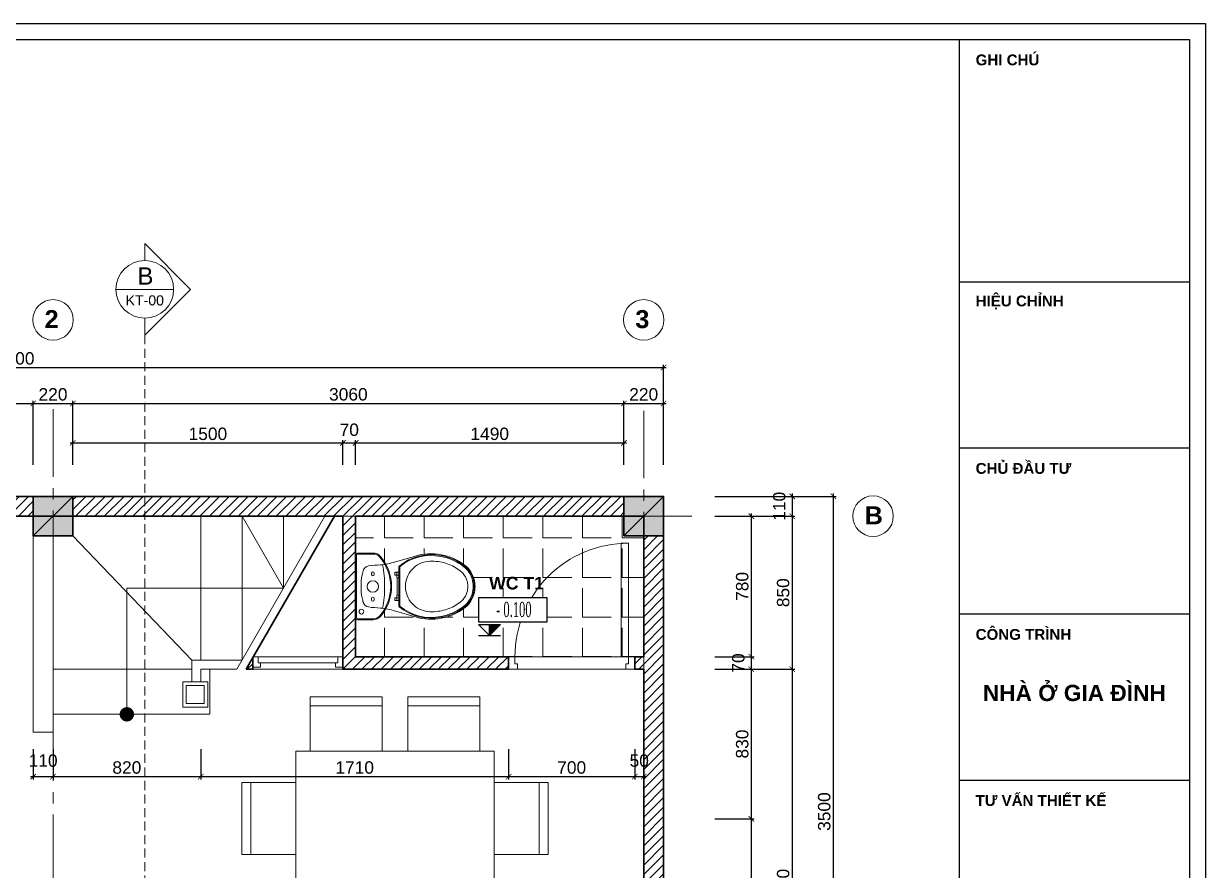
# Model space of a CAD drawing. Header units: millimetres. Extents: x 522695 to 636011, y 461124 to 505319.
# Drawn here: x 528734 to 535295, y 500619 to 505319 of the extents above; entities that cross this region are included whole.
import ezdxf
from ezdxf.enums import TextEntityAlignment as Align

# ---------------------------------------------------------------- set-up
doc = ezdxf.new("R2010")
doc.units = ezdxf.units.MM
doc.header["$LTSCALE"] = 500
doc.header["$MEASUREMENT"] = 0
for name, pattern in [('CENTER2', [1.125, 0.75, -0.125, 0.125, -0.125]), ('DASHED2', [0.375, 0.25, -0.125]), ('DOT', [0.25, 0, -0.25])]:
    doc.linetypes.add(name, pattern=pattern)
doc.layers.get('0').update_dxf_attribs({"linetype": 'CONTINUOUS'})
doc.layers.get('DEFPOINTS').update_dxf_attribs({"color": 250, "linetype": 'CONTINUOUS'})
doc.layers.add('09- Wipeout', color=254, linetype='DOT', lineweight=0, plot=False)
for name, color, linetype, lineweight in [('DH_CAT', 3, 'CONTINUOUS', 35), ('DH_HATCH', 250, 'CONTINUOUS', 5), ('DH_KHUAT', 149, 'DASHED2', 9), ('DH_KTHUOC', 8, 'CONTINUOUS', 5), ('DH_NETMANH', 9, 'CONTINUOUS', 5), ('DH_NOITHAT', 252, 'CONTINUOUS', 9), ('DH_TEXT', 4, 'CONTINUOUS', 13), ('DH_THAY', 4, 'CONTINUOUS', 13), ('DH_TRUC', 251, 'CENTER2', 5), ('TEXT', 3, 'CONTINUOUS', 25)]:
    doc.layers.add(name, color=color, linetype=linetype, lineweight=lineweight)
doc.layers.add('E_Thay', color=33, linetype='CONTINUOUS')
doc.layers.add('IN', color=5, linetype='CONTINUOUS')
doc.styles.add('arial', font='arial.ttf')
doc.styles.add('DH_ARIAL_B', font='arialbd.ttf')
doc.styles.add('DH_KITHUOC', font='arial.ttf')
doc.styles.add('ROMANSssss', font='vntimeh.shx', dxfattribs={"width": 0.55})
doc.dimstyles.new('DH_100s', dxfattribs={"dimtxt": 230, "dimasz": 100, "dimexe": 50, "dimexo": 0, "dimgap": 50, "dimtad": 1, "dimdec": 0, "dimzin": 0, "dimdsep": 46, "dimtxsty": 'DH_KITHUOC', "dimblk1": 'ARCHTICK', "dimblk2": 'ARCHTICK', "dimsah": 1, "dimcen": 90, "dimdle": 50, "dimclrd": 8, "dimclre": 8, "dimclrt": 4, "dimadec": 0, "dimazin": 0, "dimtfac": 100, "dimtdec": 0, "dimtofl": 0, "dimtmove": 2, "dimatfit": 3, "dimldrblk": 'ARCHTICK', "dimfxl": 1, "dimtolj": 2, "dimtzin": 0, "dimarcsym": 0})

# ---------------------------------------------------------------- blocks, each defined once
blk = doc.blocks.new('*U6')
for p, q in [((0, 0), (0, 70)), ((700, 0), (700, 70))]:
    blk.add_line(p, q)
for points in [[(35, 40), (50, 40), (50, 70), (0, 70), (0, 0), (35, 0)], [(665, 40), (650, 40), (650, 70), (700, 70), (700, 0), (665, 0)], [(35, 0), (35, -630), (75, -630), (75, 0)]]:
    blk.add_lwpolyline(points, close=True)
at = {"color": 8}
blk.add_arc((35, 0), 630, 270, 0, dxfattribs=at)
blk = doc.blocks.new('*U319')
at = {"ltscale": 100}
blk.add_wipeout([(167.9, -123.6), (175.6, -125.1), (181.2, -126.3), (185.7, -127.3), (191.3, -128.7), (194.5, -129.5), (197.7, -130.4), (202.1, -131.7), (208.1, -133.5), (320, -165.1), (330.2, -167.9), (341.5, -171.3), (352.7, -174.3), (364.9, -176.9), (379.1, -179.3), (391, -180.8), (403.6, -181.8), (418.8, -182.2), (438.4, -181.5), (453.7, -180), (470.5, -177.4), (488.4, -173.9), (510.6, -168.1), (521.3, -164.6), (537.6, -158.4), (556.4, -149.9), (570, -142.7), (579.7, -137), (591.2, -129.4), (600.1, -122.9), (608.6, -116.2), (622.8, -103.6), (632.7, -92.4), (644.5, -74.3), (651.3, -60.5), (657, -45.2), (660, -32.7), (662.1, -19.4), (663.1, -6.5), (663.1, 4.5), (662.1, 18.9), (660, 32), (654.7, 51.5), (647.6, 68), (641.7, 78.7), (633.2, 91.2), (626.3, 99.8), (613.9, 111.3), (602.9, 120.3), (587.9, 131.2), (573.8, 140.2), (559.5, 147.9), (547.2, 153.8), (533.5, 159.7), (521, 164.3), (505.9, 169.1), (492.4, 172.6), (475.5, 175.9), (462.8, 178.3), (446.7, 180.3), (427.2, 181.6), (403.6, 181.3), (387.3, 180), (367.5, 177), (338.9, 170.1), (324.5, 165.9), (209.5, 133.6), (196.3, 129.6), (182.4, 126.1), (168.1, 123.2), (164.9, 128.8), (160.6, 135.9), (154.9, 144.5), (148.8, 152.9), (144, 159.1), (136.4, 168.1), (129.5, 174.6), (122.6, 179), (114.1, 182.6), (101.8, 184.9), (98.9, 185), (10, 185), (5.3, 183.8), (2.9, 182.1), (1.4, 180.1), (0.7, 178.6), (0, 175), (0, -175), (0.1, -176.3), (0.3, -177.5), (0.7, -178.6), (1.2, -179.7), (2.2, -181.2), (3.7, -182.8), (5.1, -183.7), (6.5, -184.4), (8.2, -184.8), (10, -185), (98.9, -185), (101.6, -184.9), (105, -184.6), (109.5, -183.9), (112.6, -183.1), (115.8, -182), (119.5, -180.6), (121.4, -179.7), (124.9, -177.7), (127.9, -175.7), (130.1, -174.1), (132.1, -172.4), (133.8, -170.8), (135.7, -168.9), (136.4, -168.1), (139.9, -164), (143.4, -159.8), (146.1, -156.4), (150.2, -151), (154.5, -145), (157.5, -140.7), (160.2, -136.5), (162.9, -132.2), (165.2, -128.2), (166.6, -125.8)], dxfattribs=at).dxf.layer = '09- Wipeout'
for p, q in [((0, -175), (0, 175)), ((0, 151.1), (0, -151.1)), ((5, -175), (5, 175)), ((98.9, 185), (10, 185)), ((98.9, 180), (10, 180)), ((209.5, 133.6), (332.8, 168.2)), ((89.3, 74.1), (89.3, 65.4)), ((95.9, 80.7), (95.9, 80.7)), ((102.4, 74.1), (102.4, 65.4)), ((218.2, 65.3), (218.2, 76.3)), ((220.2, 78.3), (231.5, 78.3)), ((229.5, 65.3), (229.5, 76.3)), ((231.5, 78.3), (240.7, 78.3)), ((240.7, 109.2), (240.7, 0)), ((245.7, 106.8), (245.7, 0)), ((95.9, 58.8), (95.9, 58.8)), ((220.2, 63.3), (231.5, 63.3)), ((229.5, 50.3), (229.5, 61.3)), ((231.5, 63.3), (240.7, 63.3)), ((231.5, 63.3), (240.7, 63.3)), ((231.5, -48.3), (231.5, 48.3)), ((231.5, 48.3), (240.7, 48.3)), ((240.7, -109.6), (240.7, 0)), ((245.7, -107.2), (245.7, 0)), ((89.3, -75), (89.3, -65.4)), ((96.3, -59.2), (95.4, -59.2)), ((102.4, -75), (102.4, -65.4)), ((218.2, -76.3), (218.2, -65.3)), ((220.2, -63.3), (231.5, -63.3)), ((229.5, -61.3), (229.5, -50.3)), ((229.5, -65.3), (229.5, -76.3)), ((231.5, -48.3), (240.7, -48.3)), ((231.5, -63.3), (240.7, -63.3)), ((231.5, -63.3), (240.7, -63.3)), ((96.3, -81.1), (95.4, -81.1)), ((220.2, -78.3), (231.5, -78.3)), ((231.5, -78.3), (240.7, -78.3)), ((98.9, -180), (10, -180)), ((98.9, -185), (10, -185)), ((209.5, -134), (332.8, -168.7))]:
    blk.add_line(p, q)
for centre, radius in [((95.9, -0.2), 31.5), ((32.7, -140), 13.1)]:
    blk.add_circle(centre, radius)
for centre, radius, start, end in [((10, 175), 10, 90, 180), ((10, 175), 5, 90, 180), ((98.9, 135), 50, 41.45786, 90), ((98.9, 135), 45, 41.45786, 90), ((-53.9, 0), 248.9, 318.54214, 41.45786), ((-53.9, 0), 253.9, 318.54214, 41.45786), ((117.2, 416.1), 297.3, 279.85882, 288.09827), ((418.8, -98.9), 275.6, 78.34781, 129.75569), ((418.8, -98.9), 270.6, 78.34781, 129.25182), ((418.8, -98.9), 280.6, 78.34781, 107.84149), ((425.7, -42.5), 182.7, 83.19345, 112.57799), ((428.1, -104.2), 243.9, 65.7635, 85.47691), ((428.1, -104.2), 274.2, 65.83286, 80.39878), ((428.1, -104.2), 279.2, 65.83286, 80.39878), ((428.1, -104.2), 284.2, 65.83286, 80.39878), ((438.8, -89.8), 256.7, 45.3322, 66.67191), ((438.8, -89.8), 261.7, 45.3322, 66.67191), ((438.8, -89.8), 266.7, 45.3322, 66.67191), ((259.6, 20.2), 227.3, 162.20161, 168.98674), ((76.4, 79), 35, 98.17333, 162.20161), ((160.9, -509.5), 629.5, 92.10256, 98.17333), ((95.9, 74.1), 6.56, 90, 180), ((95.9, 74.1), 6.56, 0, 90), ((117.2, 416.1), 297.3, 273.98361, 278.83392), ((-472.4, -0.2), 633.9, 0, 10.99166), ((220.2, 76.3), 2, 90, 180), ((231.5, 76.3), 2, 90, 180), ((245.7, 109.2), 5, 129.75569, 180), ((250.7, 106.8), 5, 129.25182, 180), ((417, 1.6), 139, 116.27637, 159.52462), ((438.8, -89.8), 226.4, 45.72619, 66.74622), ((510.9, -0.7), 112.8, 17.31885, 40.31293), ((510.9, -0.7), 143, 17.27812, 41.04993), ((510.9, -0.7), 148, 17.27812, 41.04993), ((510.9, -0.7), 153, 17.27812, 41.04993), ((366.2, -0.2), 335.9, 169.04526, 180), ((95.9, 65.4), 6.56, 180, 270), ((95.9, 65.4), 6.56, 270, 0), ((220.2, 65.3), 2, 180, 270), ((231.5, 65.3), 2, 180, 270), ((231.5, 61.3), 2, 90, 180), ((231.5, 50.3), 2, 180, 270), ((417.3, -0.2), 139.9, 158.86301, 201.13699), ((519.1, 2.5), 104, 358.51005, 17.00718), ((497.1, -0.2), 156.1, 0, 15.71284), ((497.1, -0.2), 161.1, 0, 15.71284), ((497.1, -0.2), 166.1, 0, 15.71284), ((366.2, -0.2), 335.9, 180, 190.95474), ((259.6, -20.6), 227.3, 191.01326, 197.79839), ((95.4, -65.4), 6.12, 90, 180), ((96.3, -65.4), 6.12, 0, 90), ((-472.4, -0.2), 633.9, 349.00834, 0), ((220.2, -65.3), 2, 90, 180), ((231.5, -50.3), 2, 90, 180), ((231.5, -61.3), 2, 180, 270), ((231.5, -65.3), 2, 90, 180), ((417, -2), 139, 200.47538, 243.72363), ((510.9, 0.2), 112.8, 319.68707, 342.68115), ((519.1, -2.9), 104, 342.99282, 1.48995), ((510.9, 0.2), 143, 318.95007, 342.72188), ((510.9, 0.2), 148, 318.95007, 342.72188), ((510.9, 0.2), 153, 318.95007, 342.72188), ((497.1, -0.2), 156.1, 344.28716, 0), ((497.1, -0.2), 161.1, 344.28716, 0), ((497.1, -0.2), 166.1, 344.28716, 0), ((76.4, -79.4), 35, 197.79839, 261.82667), ((160.9, 509.1), 629.5, 261.82667, 267.89744), ((95.4, -75), 6.12, 180, 270), ((96.3, -75), 6.12, 270, 0), ((117.2, -416.5), 297.3, 81.20949, 86.01639), ((117.2, -416.5), 297.3, 71.90173, 80.18364), ((220.2, -76.3), 2, 180, 270), ((231.5, -76.3), 2, 180, 270), ((245.7, -109.6), 5, 180, 230.24431), ((418.8, 98.5), 275.6, 230.24431, 281.65219), ((250.7, -107.2), 5, 180, 230.74818), ((418.8, 98.5), 270.6, 230.74818, 281.65219), ((425.7, 42), 182.7, 247.42201, 276.80655), ((428.1, 103.8), 243.9, 274.52309, 294.2365), ((438.8, 89.4), 226.4, 293.25378, 314.27381), ((438.8, 89.4), 256.7, 293.32809, 314.6678), ((438.8, 89.4), 261.7, 293.32809, 314.6678), ((438.8, 89.4), 266.7, 293.32809, 314.6678), ((438.8, 89.4), 266.7, 293.32809, 314.6678), ((10, -175), 10, 180, 270), ((10, -175), 5, 180, 270), ((98.9, -135), 45, 270, 318.54214), ((98.9, -135), 50, 270, 318.54214), ((418.8, 98.5), 280.6, 252.15851, 281.65219), ((428.1, 103.8), 274.2, 279.60122, 294.16714), ((428.1, 103.8), 279.2, 279.60122, 294.16714), ((428.1, 103.8), 284.2, 279.60122, 294.16714)]:
    blk.add_arc(centre, radius, start, end)
blk = doc.blocks.new('cot220')
at = {"layer": 'DH_HATCH'}
blk.add_hatch(color=256, dxfattribs=at).paths.add_polyline_path([(-110, -110), (110, -110), (110, 110), (-110, 110)])
at = {"layer": 'DH_CAT'}
blk.add_lwpolyline([(-110, -110), (110, -110), (110, 110), (-110, 110)], close=True, dxfattribs=at)
blk.add_lwpolyline([(110, 110), (-110, -110)], dxfattribs=at)
blk = doc.blocks.new('KHUNGTEN_A3')
at = {"color": 3}
blk.add_lwpolyline([(0, 14850), (21000, 14850), (21000, 0), (0, 0)], close=True, dxfattribs=at)
blk.add_lwpolyline([(380, 14704), (20854, 14704), (20854, 146), (380, 146)], close=True)
for points in [[(18720, 14704), (18720, 146)], [(18720, 12461), (20854, 12461)], [(18720, 10924), (20854, 10924)], [(18720, 9388), (20854, 9388)], [(18720, 7851), (20854, 7851)]]:
    blk.add_lwpolyline(points)
at = {"layer": 'DH_TEXT', "width": 1830.82, "style": 'DH_ARIAL_B'}
for s, insert, char_height, attachment_point in [('GHI CHÚ', (18874, 14514), 100, 4), ('HIỆU CHỈNH', (18874, 12271), 100, 4), ('CHỦ ĐẦU TƯ', (18874, 10734), 100, 4), ('CÔNG TRÌNH', (18874, 9198), 100, 4), ('NHÀ Ở GIA ĐÌNH', (19787, 8656), 150, 5), ('TƯ VẤN THIẾT KẾ', (18874, 7661), 100, 4)]:
    blk.add_mtext(s, dxfattribs=dict(at, insert=insert, char_height=char_height, attachment_point=attachment_point))
blk = doc.blocks.new('_ARCHTICK')
at = {"color": 0, "linetype": 'ByBlock', "const_width": 0.15}
blk.add_lwpolyline([(-0.5, -0.5), (0.5, 0.5)], dxfattribs=at)
blk = doc.blocks.new('*D32')
at = {"layer": 'DEFPOINTS', "color": 0, "transparency": 16777216}
for p in [(528786.9, 503210.7), (525306.9, 502870), (528786.9, 502870)]:
    blk.add_point(p, dxfattribs=at)
at = {"layer": 'DH_KTHUOC', "color": 8, "lineweight": -2, "transparency": 16777216}
for p, q in [((525306.9, 502870), (525306.9, 503225.7)), ((528786.9, 502870), (528786.9, 503225.7)), ((525291.9, 503210.7), (528801.9, 503210.7))]:
    blk.add_line(p, q, dxfattribs=at)
at = {"layer": 'DH_KTHUOC', "color": 8, "lineweight": -2, "transparency": 16777216, "xscale": 30, "yscale": 30, "zscale": 30, "rotation": 180}
blk.add_blockref('_ARCHTICK', (525306.9, 503210.7), dxfattribs=at)
at = {"layer": 'DH_KTHUOC', "color": 8, "lineweight": -2, "transparency": 16777216, "xscale": 30, "yscale": 30, "zscale": 30}
blk.add_blockref('_ARCHTICK', (528786.9, 503210.7), dxfattribs=at)
at = {"layer": 'DH_KTHUOC', "color": 4, "transparency": 16777216, "insert": (527046.9, 503260.9), "char_height": 69, "attachment_point": 5, "style": 'DH_KITHUOC'}
blk.add_mtext('\\A2;3480', dxfattribs=at)
blk = doc.blocks.new('*D33')
at = {"layer": 'DEFPOINTS', "color": 0, "transparency": 16777216}
for p in [(529006.9, 503210.7), (528786.9, 502870), (529006.9, 502870)]:
    blk.add_point(p, dxfattribs=at)
at = {"layer": 'DH_KTHUOC', "color": 8, "lineweight": -2, "transparency": 16777216}
for p, q in [((528786.9, 502870), (528786.9, 503225.7)), ((529006.9, 502870), (529006.9, 503225.7)), ((528771.9, 503210.7), (529021.9, 503210.7))]:
    blk.add_line(p, q, dxfattribs=at)
at = {"layer": 'DH_KTHUOC', "color": 8, "lineweight": -2, "transparency": 16777216, "xscale": 30, "yscale": 30, "zscale": 30, "rotation": 180}
blk.add_blockref('_ARCHTICK', (528786.9, 503210.7), dxfattribs=at)
at = {"layer": 'DH_KTHUOC', "color": 8, "lineweight": -2, "transparency": 16777216, "xscale": 30, "yscale": 30, "zscale": 30}
blk.add_blockref('_ARCHTICK', (529006.9, 503210.7), dxfattribs=at)
at = {"layer": 'DH_KTHUOC', "color": 4, "transparency": 16777216, "insert": (528896.9, 503260.9), "char_height": 69, "attachment_point": 5, "style": 'DH_KITHUOC'}
blk.add_mtext('\\A2;220', dxfattribs=at)
blk = doc.blocks.new('*D34')
at = {"layer": 'DEFPOINTS', "color": 0, "transparency": 16777216}
for p in [(532066.9, 503210.7), (529006.9, 502870), (532066.9, 502870)]:
    blk.add_point(p, dxfattribs=at)
at = {"layer": 'DH_KTHUOC', "color": 8, "lineweight": -2, "transparency": 16777216}
for p, q in [((529006.9, 502870), (529006.9, 503225.7)), ((532066.9, 502870), (532066.9, 503225.7)), ((528991.9, 503210.7), (532081.9, 503210.7))]:
    blk.add_line(p, q, dxfattribs=at)
at = {"layer": 'DH_KTHUOC', "color": 8, "lineweight": -2, "transparency": 16777216, "xscale": 30, "yscale": 30, "zscale": 30, "rotation": 180}
blk.add_blockref('_ARCHTICK', (529006.9, 503210.7), dxfattribs=at)
at = {"layer": 'DH_KTHUOC', "color": 8, "lineweight": -2, "transparency": 16777216, "xscale": 30, "yscale": 30, "zscale": 30}
blk.add_blockref('_ARCHTICK', (532066.9, 503210.7), dxfattribs=at)
at = {"layer": 'DH_KTHUOC', "color": 4, "transparency": 16777216, "insert": (530536.9, 503260.9), "char_height": 69, "attachment_point": 5, "style": 'DH_KITHUOC'}
blk.add_mtext('\\A2;3060', dxfattribs=at)
blk = doc.blocks.new('*D35')
at = {"layer": 'DEFPOINTS', "color": 0, "transparency": 16777216}
for p in [(532286.9, 503210.7), (532066.9, 502870), (532286.9, 502870)]:
    blk.add_point(p, dxfattribs=at)
at = {"layer": 'DH_KTHUOC', "color": 8, "lineweight": -2, "transparency": 16777216}
for p, q in [((532066.9, 502870), (532066.9, 503225.7)), ((532286.9, 502870), (532286.9, 503225.7)), ((532051.9, 503210.7), (532301.9, 503210.7))]:
    blk.add_line(p, q, dxfattribs=at)
at = {"layer": 'DH_KTHUOC', "color": 8, "lineweight": -2, "transparency": 16777216, "xscale": 30, "yscale": 30, "zscale": 30, "rotation": 180}
blk.add_blockref('_ARCHTICK', (532066.9, 503210.7), dxfattribs=at)
at = {"layer": 'DH_KTHUOC', "color": 8, "lineweight": -2, "transparency": 16777216, "xscale": 30, "yscale": 30, "zscale": 30}
blk.add_blockref('_ARCHTICK', (532286.9, 503210.7), dxfattribs=at)
at = {"layer": 'DH_KTHUOC', "color": 4, "transparency": 16777216, "insert": (532176.9, 503260.9), "char_height": 69, "attachment_point": 5, "style": 'DH_KITHUOC'}
blk.add_mtext('\\A2;220', dxfattribs=at)
blk = doc.blocks.new('*D37')
at = {"layer": 'DEFPOINTS', "color": 0, "transparency": 16777216}
for p in [(532286.9, 503410.1), (525086.9, 502870), (532286.9, 502870)]:
    blk.add_point(p, dxfattribs=at)
at = {"layer": 'DH_KTHUOC', "color": 8, "lineweight": -2, "transparency": 16777216}
for p, q in [((525071.9, 503410.1), (532301.9, 503410.1)), ((525086.9, 502870), (525086.9, 503425.1)), ((532286.9, 502870), (532286.9, 503425.1))]:
    blk.add_line(p, q, dxfattribs=at)
at = {"layer": 'DH_KTHUOC', "color": 8, "lineweight": -2, "transparency": 16777216, "xscale": 30, "yscale": 30, "zscale": 30, "rotation": 180}
blk.add_blockref('_ARCHTICK', (525086.9, 503410.1), dxfattribs=at)
at = {"layer": 'DH_KTHUOC', "color": 8, "lineweight": -2, "transparency": 16777216, "xscale": 30, "yscale": 30, "zscale": 30}
blk.add_blockref('_ARCHTICK', (532286.9, 503410.1), dxfattribs=at)
at = {"layer": 'DH_KTHUOC', "color": 4, "transparency": 16777216, "insert": (528686.9, 503460.4), "char_height": 69, "attachment_point": 5, "style": 'DH_KITHUOC'}
blk.add_mtext('\\A2;7200', dxfattribs=at)
blk = doc.blocks.new('*D38')
at = {"layer": 'DEFPOINTS', "color": 0, "transparency": 16777216}
for p in [(530506.9, 502991.5), (529006.9, 502870), (530506.9, 502870)]:
    blk.add_point(p, dxfattribs=at)
at = {"layer": 'DH_KTHUOC', "color": 8, "lineweight": -2, "transparency": 16777216}
for p, q in [((528991.9, 502991.5), (530521.9, 502991.5)), ((529006.9, 502870), (529006.9, 503006.5)), ((530506.9, 502870), (530506.9, 503006.5))]:
    blk.add_line(p, q, dxfattribs=at)
at = {"layer": 'DH_KTHUOC', "color": 8, "lineweight": -2, "transparency": 16777216, "xscale": 30, "yscale": 30, "zscale": 30, "rotation": 180}
blk.add_blockref('_ARCHTICK', (529006.9, 502991.5), dxfattribs=at)
at = {"layer": 'DH_KTHUOC', "color": 8, "lineweight": -2, "transparency": 16777216, "xscale": 30, "yscale": 30, "zscale": 30}
blk.add_blockref('_ARCHTICK', (530506.9, 502991.5), dxfattribs=at)
at = {"layer": 'DH_KTHUOC', "color": 4, "transparency": 16777216, "insert": (529756.9, 503041.7), "char_height": 69, "attachment_point": 5, "style": 'DH_KITHUOC'}
blk.add_mtext('\\A2;1500', dxfattribs=at)
blk = doc.blocks.new('*D39')
at = {"layer": 'DEFPOINTS', "color": 0, "transparency": 16777216}
for p in [(530576.9, 502991.5), (530506.9, 502870), (530576.9, 502870)]:
    blk.add_point(p, dxfattribs=at)
at = {"layer": 'DH_KTHUOC', "color": 8, "lineweight": -2, "transparency": 16777216}
for p, q in [((530491.9, 502991.5), (530591.9, 502991.5)), ((530506.9, 502870), (530506.9, 503006.5)), ((530576.9, 502870), (530576.9, 503006.5))]:
    blk.add_line(p, q, dxfattribs=at)
at = {"layer": 'DH_KTHUOC', "color": 8, "lineweight": -2, "transparency": 16777216, "xscale": 30, "yscale": 30, "zscale": 30, "rotation": 180}
blk.add_blockref('_ARCHTICK', (530506.9, 502991.5), dxfattribs=at)
at = {"layer": 'DH_KTHUOC', "color": 8, "lineweight": -2, "transparency": 16777216, "xscale": 30, "yscale": 30, "zscale": 30}
blk.add_blockref('_ARCHTICK', (530576.9, 502991.5), dxfattribs=at)
at = {"layer": 'DH_KTHUOC', "color": 4, "transparency": 16777216, "insert": (530541.9, 503064.2), "char_height": 69, "attachment_point": 5, "style": 'DH_KITHUOC'}
blk.add_mtext('\\A2;70', dxfattribs=at)
blk = doc.blocks.new('*D40')
at = {"layer": 'DEFPOINTS', "color": 0, "transparency": 16777216}
for p in [(532066.9, 502991.5), (530576.9, 502870), (532066.9, 502870)]:
    blk.add_point(p, dxfattribs=at)
at = {"layer": 'DH_KTHUOC', "color": 8, "lineweight": -2, "transparency": 16777216}
for p, q in [((530561.9, 502991.5), (532081.9, 502991.5)), ((530576.9, 502870), (530576.9, 503006.5)), ((532066.9, 502870), (532066.9, 503006.5))]:
    blk.add_line(p, q, dxfattribs=at)
at = {"layer": 'DH_KTHUOC', "color": 8, "lineweight": -2, "transparency": 16777216, "xscale": 30, "yscale": 30, "zscale": 30, "rotation": 180}
blk.add_blockref('_ARCHTICK', (530576.9, 502991.5), dxfattribs=at)
at = {"layer": 'DH_KTHUOC', "color": 8, "lineweight": -2, "transparency": 16777216, "xscale": 30, "yscale": 30, "zscale": 30}
blk.add_blockref('_ARCHTICK', (532066.9, 502991.5), dxfattribs=at)
at = {"layer": 'DH_KTHUOC', "color": 4, "transparency": 16777216, "insert": (531321.9, 503041.7), "char_height": 69, "attachment_point": 5, "style": 'DH_KITHUOC'}
blk.add_mtext('\\A2;1490', dxfattribs=at)
blk = doc.blocks.new('*D55')
at = {"layer": 'DEFPOINTS', "color": 0, "transparency": 16777216}
for p in [(532571.2, 502694.9), (532571.2, 502584.9), (533001.6, 502584.9)]:
    blk.add_point(p, dxfattribs=at)
at = {"layer": 'DH_KTHUOC', "color": 8, "lineweight": -2, "transparency": 16777216}
for p, q in [((532571.2, 502694.9), (533016.6, 502694.9)), ((533001.6, 502709.9), (533001.6, 502569.9)), ((532571.2, 502584.9), (533016.6, 502584.9))]:
    blk.add_line(p, q, dxfattribs=at)
at = {"layer": 'DH_KTHUOC', "color": 8, "lineweight": -2, "transparency": 16777216, "xscale": 30, "yscale": 30, "zscale": 30}
for p, rotation in [((533001.6, 502694.9), 90), ((533001.6, 502584.9), 270)]:
    blk.add_blockref('_ARCHTICK', p, dxfattribs=dict(at, rotation=rotation))
at = {"layer": 'DH_KTHUOC', "color": 4, "transparency": 16777216, "insert": (532929.6, 502639.9), "char_height": 69, "attachment_point": 5, "rotation": 90, "style": 'DH_KITHUOC'}
blk.add_mtext('\\A2;110', dxfattribs=at)
blk = doc.blocks.new('*D56')
at = {"layer": 'DEFPOINTS', "color": 0, "transparency": 16777216}
for p in [(532571.2, 502584.9), (532571.2, 501804.9), (532774.3, 501804.9)]:
    blk.add_point(p, dxfattribs=at)
at = {"layer": 'DH_KTHUOC', "color": 8, "lineweight": -2, "transparency": 16777216}
for p, q in [((532571.2, 502584.9), (532789.3, 502584.9)), ((532774.3, 502599.9), (532774.3, 501789.9)), ((532571.2, 501804.9), (532789.3, 501804.9))]:
    blk.add_line(p, q, dxfattribs=at)
at = {"layer": 'DH_KTHUOC', "color": 8, "lineweight": -2, "transparency": 16777216, "xscale": 30, "yscale": 30, "zscale": 30}
for p, rotation in [((532774.3, 502584.9), 90), ((532774.3, 501804.9), 270)]:
    blk.add_blockref('_ARCHTICK', p, dxfattribs=dict(at, rotation=rotation))
at = {"layer": 'DH_KTHUOC', "color": 4, "transparency": 16777216, "insert": (532724.1, 502194.9), "char_height": 69, "attachment_point": 5, "rotation": 90, "style": 'DH_KITHUOC'}
blk.add_mtext('\\A2;780', dxfattribs=at)
blk = doc.blocks.new('*D57')
at = {"layer": 'DEFPOINTS', "color": 0, "transparency": 16777216}
for p in [(532571.2, 501804.9), (532571.2, 501734.9), (532774.3, 501734.9)]:
    blk.add_point(p, dxfattribs=at)
at = {"layer": 'DH_KTHUOC', "color": 8, "lineweight": -2, "transparency": 16777216}
for p, q in [((532571.2, 501804.9), (532789.3, 501804.9)), ((532774.3, 501819.9), (532774.3, 501719.9)), ((532571.2, 501734.9), (532789.3, 501734.9))]:
    blk.add_line(p, q, dxfattribs=at)
at = {"layer": 'DH_KTHUOC', "color": 8, "lineweight": -2, "transparency": 16777216, "xscale": 30, "yscale": 30, "zscale": 30}
for p, rotation in [((532774.3, 501804.9), 90), ((532774.3, 501734.9), 270)]:
    blk.add_blockref('_ARCHTICK', p, dxfattribs=dict(at, rotation=rotation))
at = {"layer": 'DH_KTHUOC', "color": 4, "transparency": 16777216, "insert": (532702.3, 501769.9), "char_height": 69, "attachment_point": 5, "rotation": 90, "style": 'DH_KITHUOC'}
blk.add_mtext('\\A2;70', dxfattribs=at)
blk = doc.blocks.new('*D58')
at = {"layer": 'DEFPOINTS', "color": 0, "transparency": 16777216}
for p in [(532571.2, 501734.9), (532571.2, 500904.9), (532774.3, 500904.9)]:
    blk.add_point(p, dxfattribs=at)
at = {"layer": 'DH_KTHUOC', "color": 8, "lineweight": -2, "transparency": 16777216}
for p, q in [((532571.2, 501734.9), (532789.3, 501734.9)), ((532774.3, 501749.9), (532774.3, 500889.9)), ((532571.2, 500904.9), (532789.3, 500904.9))]:
    blk.add_line(p, q, dxfattribs=at)
at = {"layer": 'DH_KTHUOC', "color": 8, "lineweight": -2, "transparency": 16777216, "xscale": 30, "yscale": 30, "zscale": 30}
for p, rotation in [((532774.3, 501734.9), 90), ((532774.3, 500904.9), 270)]:
    blk.add_blockref('_ARCHTICK', p, dxfattribs=dict(at, rotation=rotation))
at = {"layer": 'DH_KTHUOC', "color": 4, "transparency": 16777216, "insert": (532724, 501319.9), "char_height": 69, "attachment_point": 5, "rotation": 90, "style": 'DH_KITHUOC'}
blk.add_mtext('\\A2;830', dxfattribs=at)
blk = doc.blocks.new('*D59')
at = {"layer": 'DEFPOINTS', "color": 0, "transparency": 16777216}
for p in [(532571.2, 500904.9), (532571.2, 499904.9), (532774.3, 499904.9)]:
    blk.add_point(p, dxfattribs=at)
at = {"layer": 'DH_KTHUOC', "color": 8, "lineweight": -2, "transparency": 16777216}
for p, q in [((532774.3, 500919.9), (532774.3, 499889.9)), ((532571.2, 500904.9), (532789.3, 500904.9)), ((532571.2, 499904.9), (532789.3, 499904.9))]:
    blk.add_line(p, q, dxfattribs=at)
at = {"layer": 'DH_KTHUOC', "color": 8, "lineweight": -2, "transparency": 16777216, "xscale": 30, "yscale": 30, "zscale": 30}
for p, rotation in [((532774.3, 500904.9), 90), ((532774.3, 499904.9), 270)]:
    blk.add_blockref('_ARCHTICK', p, dxfattribs=dict(at, rotation=rotation))
at = {"layer": 'DH_KTHUOC', "color": 4, "transparency": 16777216, "insert": (532724.1, 500404.9), "char_height": 69, "attachment_point": 5, "rotation": 90, "style": 'DH_KITHUOC'}
blk.add_mtext('\\A2;1000', dxfattribs=at)
blk = doc.blocks.new('*D62')
at = {"layer": 'DEFPOINTS', "color": 0, "transparency": 16777216}
for p in [(532571.2, 502584.9), (532571.2, 501734.9), (533001.6, 501734.9)]:
    blk.add_point(p, dxfattribs=at)
at = {"layer": 'DH_KTHUOC', "color": 8, "lineweight": -2, "transparency": 16777216}
for p, q in [((532571.2, 502584.9), (533016.6, 502584.9)), ((533001.6, 502599.9), (533001.6, 501719.9)), ((532571.2, 501734.9), (533016.6, 501734.9))]:
    blk.add_line(p, q, dxfattribs=at)
at = {"layer": 'DH_KTHUOC', "color": 8, "lineweight": -2, "transparency": 16777216, "xscale": 30, "yscale": 30, "zscale": 30}
for p, rotation in [((533001.6, 502584.9), 90), ((533001.6, 501734.9), 270)]:
    blk.add_blockref('_ARCHTICK', p, dxfattribs=dict(at, rotation=rotation))
at = {"layer": 'DH_KTHUOC', "color": 4, "transparency": 16777216, "insert": (532951.3, 502159.9), "char_height": 69, "attachment_point": 5, "rotation": 90, "style": 'DH_KITHUOC'}
blk.add_mtext('\\A2;850', dxfattribs=at)
blk = doc.blocks.new('*D63')
at = {"layer": 'DEFPOINTS', "color": 0, "transparency": 16777216}
for p in [(532571.2, 501734.9), (532571.2, 499304.9), (533001.6, 499304.9)]:
    blk.add_point(p, dxfattribs=at)
at = {"layer": 'DH_KTHUOC', "color": 8, "lineweight": -2, "transparency": 16777216}
for p, q in [((532571.2, 501734.9), (533016.6, 501734.9)), ((533001.6, 501749.9), (533001.6, 499289.9)), ((532571.2, 499304.9), (533016.6, 499304.9))]:
    blk.add_line(p, q, dxfattribs=at)
at = {"layer": 'DH_KTHUOC', "color": 8, "lineweight": -2, "transparency": 16777216, "xscale": 30, "yscale": 30, "zscale": 30}
for p, rotation in [((533001.6, 501734.9), 90), ((533001.6, 499304.9), 270)]:
    blk.add_blockref('_ARCHTICK', p, dxfattribs=dict(at, rotation=rotation))
at = {"layer": 'DH_KTHUOC', "color": 4, "transparency": 16777216, "insert": (532951.3, 500519.9), "char_height": 69, "attachment_point": 5, "rotation": 90, "style": 'DH_KITHUOC'}
blk.add_mtext('\\A2;2430', dxfattribs=at)
blk = doc.blocks.new('*D66')
at = {"layer": 'DEFPOINTS', "color": 0, "transparency": 16777216}
for p in [(528786.9, 501292.3), (528896.9, 501292.3), (528896.9, 501138.9)]:
    blk.add_point(p, dxfattribs=at)
at = {"layer": 'DH_KTHUOC', "color": 8, "lineweight": -2, "transparency": 16777216}
for p, q in [((528786.9, 501292.3), (528786.9, 501123.9)), ((528896.9, 501292.3), (528896.9, 501123.9)), ((528771.9, 501138.9), (528911.9, 501138.9))]:
    blk.add_line(p, q, dxfattribs=at)
at = {"layer": 'DH_KTHUOC', "color": 8, "lineweight": -2, "transparency": 16777216, "xscale": 30, "yscale": 30, "zscale": 30, "rotation": 180}
blk.add_blockref('_ARCHTICK', (528786.9, 501138.9), dxfattribs=at)
at = {"layer": 'DH_KTHUOC', "color": 8, "lineweight": -2, "transparency": 16777216, "xscale": 30, "yscale": 30, "zscale": 30}
blk.add_blockref('_ARCHTICK', (528896.9, 501138.9), dxfattribs=at)
at = {"layer": 'DH_KTHUOC', "color": 4, "transparency": 16777216, "insert": (528841.9, 501227.6), "char_height": 69, "attachment_point": 5, "style": 'DH_KITHUOC'}
blk.add_mtext('\\A2;110', dxfattribs=at)
blk = doc.blocks.new('*D67')
at = {"layer": 'DEFPOINTS', "color": 0, "transparency": 16777216}
for p in [(528896.9, 501292.3), (529716.9, 501292.3), (529716.9, 501138.9)]:
    blk.add_point(p, dxfattribs=at)
at = {"layer": 'DH_KTHUOC', "color": 8, "lineweight": -2, "transparency": 16777216}
for p, q in [((528896.9, 501292.3), (528896.9, 501123.9)), ((529716.9, 501292.3), (529716.9, 501123.9)), ((528881.9, 501138.9), (529731.9, 501138.9))]:
    blk.add_line(p, q, dxfattribs=at)
at = {"layer": 'DH_KTHUOC', "color": 8, "lineweight": -2, "transparency": 16777216, "xscale": 30, "yscale": 30, "zscale": 30, "rotation": 180}
blk.add_blockref('_ARCHTICK', (528896.9, 501138.9), dxfattribs=at)
at = {"layer": 'DH_KTHUOC', "color": 8, "lineweight": -2, "transparency": 16777216, "xscale": 30, "yscale": 30, "zscale": 30}
blk.add_blockref('_ARCHTICK', (529716.9, 501138.9), dxfattribs=at)
at = {"layer": 'DH_KTHUOC', "color": 4, "transparency": 16777216, "insert": (529306.9, 501189.2), "char_height": 69, "attachment_point": 5, "style": 'DH_KITHUOC'}
blk.add_mtext('\\A2;820', dxfattribs=at)
blk = doc.blocks.new('*D68')
at = {"layer": 'DEFPOINTS', "color": 0, "transparency": 16777216}
for p in [(529716.9, 501292.3), (531426.9, 501292.3), (531426.9, 501138.9)]:
    blk.add_point(p, dxfattribs=at)
at = {"layer": 'DH_KTHUOC', "color": 8, "lineweight": -2, "transparency": 16777216}
for p, q in [((529716.9, 501292.3), (529716.9, 501123.9)), ((531426.9, 501292.3), (531426.9, 501123.9)), ((529701.9, 501138.9), (531441.9, 501138.9))]:
    blk.add_line(p, q, dxfattribs=at)
at = {"layer": 'DH_KTHUOC', "color": 8, "lineweight": -2, "transparency": 16777216, "xscale": 30, "yscale": 30, "zscale": 30, "rotation": 180}
blk.add_blockref('_ARCHTICK', (529716.9, 501138.9), dxfattribs=at)
at = {"layer": 'DH_KTHUOC', "color": 8, "lineweight": -2, "transparency": 16777216, "xscale": 30, "yscale": 30, "zscale": 30}
blk.add_blockref('_ARCHTICK', (531426.9, 501138.9), dxfattribs=at)
at = {"layer": 'DH_KTHUOC', "color": 4, "transparency": 16777216, "insert": (530571.9, 501189.2), "char_height": 69, "attachment_point": 5, "style": 'DH_KITHUOC'}
blk.add_mtext('\\A2;1710', dxfattribs=at)
blk = doc.blocks.new('*D69')
at = {"layer": 'DEFPOINTS', "color": 0, "transparency": 16777216}
for p in [(531426.9, 501292.3), (532126.9, 501292.3), (532126.9, 501138.9)]:
    blk.add_point(p, dxfattribs=at)
at = {"layer": 'DH_KTHUOC', "color": 8, "lineweight": -2, "transparency": 16777216}
for p, q in [((531426.9, 501292.3), (531426.9, 501123.9)), ((532126.9, 501292.3), (532126.9, 501123.9)), ((531411.9, 501138.9), (532141.9, 501138.9))]:
    blk.add_line(p, q, dxfattribs=at)
at = {"layer": 'DH_KTHUOC', "color": 8, "lineweight": -2, "transparency": 16777216, "xscale": 30, "yscale": 30, "zscale": 30, "rotation": 180}
blk.add_blockref('_ARCHTICK', (531426.9, 501138.9), dxfattribs=at)
at = {"layer": 'DH_KTHUOC', "color": 8, "lineweight": -2, "transparency": 16777216, "xscale": 30, "yscale": 30, "zscale": 30}
blk.add_blockref('_ARCHTICK', (532126.9, 501138.9), dxfattribs=at)
at = {"layer": 'DH_KTHUOC', "color": 4, "transparency": 16777216, "insert": (531776.9, 501189.2), "char_height": 69, "attachment_point": 5, "style": 'DH_KITHUOC'}
blk.add_mtext('\\A2;700', dxfattribs=at)
blk = doc.blocks.new('*D70')
at = {"layer": 'DEFPOINTS', "color": 0, "transparency": 16777216}
for p in [(532126.9, 501292.3), (532176.9, 501292.3), (532176.9, 501138.9)]:
    blk.add_point(p, dxfattribs=at)
at = {"layer": 'DH_KTHUOC', "color": 8, "lineweight": -2, "transparency": 16777216}
for p, q in [((532126.9, 501292.3), (532126.9, 501123.9)), ((532176.9, 501292.3), (532176.9, 501123.9)), ((532111.9, 501138.9), (532191.9, 501138.9))]:
    blk.add_line(p, q, dxfattribs=at)
at = {"layer": 'DH_KTHUOC', "color": 8, "lineweight": -2, "transparency": 16777216, "xscale": 30, "yscale": 30, "zscale": 30, "rotation": 180}
blk.add_blockref('_ARCHTICK', (532126.9, 501138.9), dxfattribs=at)
at = {"layer": 'DH_KTHUOC', "color": 8, "lineweight": -2, "transparency": 16777216, "xscale": 30, "yscale": 30, "zscale": 30}
blk.add_blockref('_ARCHTICK', (532176.9, 501138.9), dxfattribs=at)
at = {"layer": 'DH_KTHUOC', "color": 4, "transparency": 16777216, "insert": (532151.9, 501227.6), "char_height": 69, "attachment_point": 5, "style": 'DH_KITHUOC'}
blk.add_mtext('\\A2;50', dxfattribs=at)
blk = doc.blocks.new('*D83')
at = {"layer": 'DEFPOINTS', "color": 0, "transparency": 16777216}
for p in [(532571.2, 502694.9), (532571.2, 499194.9), (533229.7, 499194.9)]:
    blk.add_point(p, dxfattribs=at)
at = {"layer": 'DH_KTHUOC', "color": 8, "lineweight": -2, "transparency": 16777216}
for p, q in [((532571.2, 502694.9), (533244.7, 502694.9)), ((533229.7, 502709.9), (533229.7, 499179.9)), ((532571.2, 499194.9), (533244.7, 499194.9))]:
    blk.add_line(p, q, dxfattribs=at)
at = {"layer": 'DH_KTHUOC', "color": 8, "lineweight": -2, "transparency": 16777216, "xscale": 30, "yscale": 30, "zscale": 30}
for p, rotation in [((533229.7, 502694.9), 90), ((533229.7, 499194.9), 270)]:
    blk.add_blockref('_ARCHTICK', p, dxfattribs=dict(at, rotation=rotation))
at = {"layer": 'DH_KTHUOC', "color": 4, "transparency": 16777216, "insert": (533179.4, 500944.9), "char_height": 69, "attachment_point": 5, "rotation": 90, "style": 'DH_KITHUOC'}
blk.add_mtext('\\A2;3500', dxfattribs=at)
blk = doc.blocks.new('CosSan')
at = {"lineweight": 25}
blk.add_hatch(color=8, dxfattribs=at).paths.add_polyline_path([(160, 160), (0, 160), (0, 0)])
at = {"color": 8, "lineweight": 25}
for p, q in [((-160, 0), (160, 0)), ((0, 0), (0, 160))]:
    blk.add_line(p, q, dxfattribs=at)
blk.add_lwpolyline([(0, 0), (-160, 160), (160, 160)], close=True, dxfattribs=at)
at = {"color": 8}
blk.add_wipeout([(-161, 550), (-161, 200), (839, 200), (839, 550)], dxfattribs=at).dxf.layer = 'E_Thay'
at = {"color": 8, "lineweight": 25}
blk.add_lwpolyline([(-161, 200), (839, 200), (839, 550), (-161, 550)], close=True, dxfattribs=at)
at = {"layer": 'E_Thay', "color": 8, "lineweight": 25}
blk.add_line((-160, 160), (160, 160), dxfattribs=at)
at = {"style": 'ROMANSssss', "width": 0.55}
blk.add_attdef('%%P0,000', text='', height=220, dxfattribs=at).set_placement((353, 271), align=Align.CENTER)
blk = doc.blocks.new('*U212')
at = {"color": 8}
for points in [[(0, 518.2), (0, 636.4), (318.2, 318.2), (0, 0), (0, 118.2)], [(-200, 318.2), (200, 318.2)]]:
    blk.add_lwpolyline(points, dxfattribs=at)
blk.add_circle((0, 318.2), 200, dxfattribs=at)
at = {"layer": 'DH_KHUAT', "color": 250, "linetype": 'DASHED2', "ltscale": 0.5}
blk.add_lwpolyline([(0, 0), (0, -7111.6)], dxfattribs=at)
at = {"style": 'arial'}
blk.add_text('B', height=120, dxfattribs=at).set_placement((4.1, 410.9), align=Align.MIDDLE_CENTER)
for p in [(0, 185.6), (0, -7444.2)]:
    blk.add_attdef('KYHIEU', text='', height=70, dxfattribs=at).set_placement(p, align=Align.BOTTOM_CENTER)
blk = doc.blocks.new('*U853')
for p, q in [((0, 0), (0, 70)), ((600, 0), (600, 70))]:
    blk.add_line(p, q)
for points in [[(35, 40), (50, 40), (50, 70), (0, 70), (0, 0), (35, 0)], [(35, 0), (565, 0), (565, 40), (35, 40)], [(565, 40), (550, 40), (550, 70), (600, 70), (600, 0), (565, 0)]]:
    blk.add_lwpolyline(points, close=True)

msp = doc.modelspace()

# ---------------------------------------------------------------- hatches: boundary and pattern name
at = {"layer": 'DH_HATCH'}
h = msp.add_hatch(dxfattribs=at)
h.set_pattern_fill('ANSI31', color=256, scale=300, style=0)
h.set_pattern_definition([(45, (469463.38, 499081.503), (-26.516504, 26.516504), [])])
h.paths.add_polyline_path([(525306.9, 502474.9), (525086.9, 502474.9), (525086.9, 502144.9), (525306.9, 502144.9)])
h.paths.add_polyline_path([(528786.9, 502694.9), (525306.9, 502694.9), (525306.9, 502584.9), (528786.9, 502584.9)])
h.paths.add_polyline_path([(525306.9, 499744.9), (525086.9, 499744.9), (525086.9, 499414.9), (525306.9, 499414.9)])
h.paths.add_polyline_path([(528786.9, 499304.9), (525306.9, 499304.9), (525306.9, 499194.9), (528786.9, 499194.9)])
h.paths.add_polyline_path([(532066.9, 499304.9), (531646.9, 499304.9), (531646.9, 499504.9), (532066.9, 499504.9), (532066.9, 499414.9), (532286.9, 499414.9), (532286.9, 502474.9), (532176.9, 502474.9), (532176.9, 499574.9), (531576.9, 499574.9), (531576.9, 499304.9), (529006.9, 499304.9), (529006.9, 499194.9), (532066.9, 499194.9)])
h.paths.add_polyline_path([(532176.9, 501804.9), (532126.9, 501804.9), (532126.9, 501734.9), (532176.9, 501734.9)], flags=17)
h.paths.add_polyline_path([(529006.9, 502584.9), (532066.9, 502584.9), (532066.9, 502694.9), (529006.9, 502694.9)])
h.paths.add_polyline_path([(530506.9, 502584.9), (530576.9, 502584.9), (530576.9, 501804.9), (530506.9, 501804.9)])
h.paths.add_polyline_path([(530006.9, 501734.9), (530006.9, 501798.6), (529970.3, 501734.9)])
h.paths.add_polyline_path([(530506.9, 501804.9), (530506.9, 501734.9), (531426.9, 501734.9), (531426.9, 501804.9)])
h = msp.add_hatch(dxfattribs=at)
h.set_pattern_fill('ANGLE', color=256, scale=800, style=0)
h.set_pattern_definition([(0, (530516.9, 501804.93), (0, 220), [160, -60]), (90, (530516.9, 501804.93), (-220, 1e-14), [160, -60])])
h.paths.add_polyline_path([(530576.9, 502584.9), (530576.9, 501804.9), (532176.9, 501804.9), (532176.9, 502584.9)])

# ---------------------------------------------------------------- linework, layer by layer
at = {"layer": 'DH_CAT'}
for points in [[(530459, 502584.9), (529970.3, 501734.9)], [(529970.3, 501734.9), (530006.9, 501734.9), (530006.9, 501798.6)], [(530576.9, 501804.9), (531426.9, 501804.9)], [(531426.9, 501804.9), (531426.9, 501734.9)], [(532126.9, 501804.9), (532176.9, 501804.9)], [(532126.9, 501804.9), (532126.9, 501734.9)], [(532126.9, 501734.9), (532176.9, 501734.9)], [(532176.9, 501734.9), (532176.9, 499574.9)]]:
    msp.add_lwpolyline(points, dxfattribs=at)
at = {"layer": 'DH_HATCH'}
msp.add_lwpolyline([(530576.9, 502584.9), (532176.9, 502584.9), (532176.9, 501804.9), (530576.9, 501804.9)], close=True, dxfattribs=at)
at = {"layer": 'DH_KTHUOC'}
for points in [[(530406.9, 502584.9), (529918.1, 501734.9)], [(529946.9, 502584.9), (530176.9, 502184.9)], [(529306.9, 501484.9), (529306.9, 502184.9), (530176.9, 502184.9)]]:
    msp.add_lwpolyline(points, dxfattribs=at)
at = {"layer": 'DH_KTHUOC', "const_width": 40}
msp.add_lwpolyline([(529286.9, 501484.9, 1), (529326.9, 501484.9, 1)], format="xyb", close=True, dxfattribs=at)
at = {"layer": 'DH_NETMANH'}
msp.add_lwpolyline([(532126.9, 501734.9), (531426.9, 501734.9)], dxfattribs=at)
at = {"layer": 'DH_NOITHAT'}
for points in [[(530566.9, 501734.9), (530006.9, 501734.9)], [(530724.2, 501531.1), (530324.2, 501531.1)], [(531267.1, 501531.1), (530867.1, 501531.1)], [(529995.6, 501106.1), (529995.6, 500706.1)], [(531595.6, 501106.1), (531595.6, 500706.1)]]:
    msp.add_lwpolyline(points, dxfattribs=at)
for points in [[(529636.9, 501544.9), (529736.9, 501544.9), (529736.9, 501644.9), (529636.9, 501644.9)], [(530724.2, 501581.1), (530724.2, 501281.1), (530324.2, 501281.1), (530324.2, 501581.1)], [(530867.1, 501581.1), (530867.1, 501281.1), (531267.1, 501281.1), (531267.1, 501581.1)], [(530245.6, 501281.1), (530245.6, 500531.1), (531345.6, 500531.1), (531345.6, 501281.1)], [(529945.6, 501106.1), (530245.6, 501106.1), (530245.6, 500706.1), (529945.6, 500706.1)], [(531645.6, 501106.1), (531345.6, 501106.1), (531345.6, 500706.1), (531645.6, 500706.1)]]:
    msp.add_lwpolyline(points, close=True, dxfattribs=at)
at = {"layer": 'DH_THAY'}
for points in [[(529716.9, 502584.9), (529716.9, 501784.9)], [(529946.9, 502584.9), (529946.9, 501784.9)], [(530176.9, 502584.9), (530176.9, 502184.9)], [(528896.9, 502474.9), (528896.9, 501384.9), (528786.9, 501384.9), (528786.9, 502474.9)], [(529666.9, 501784.9), (529006.9, 502474.9)], [(529666.9, 501664.9), (529666.9, 501784.9), (529946.9, 501784.9)], [(529666.9, 501734.9), (528896.9, 501734.9)], [(529716.9, 501664.9), (529716.9, 501734.9), (529918.1, 501734.9)], [(529766.9, 501484.9), (529766.9, 501734.9)], [(529766.9, 501484.9), (528896.9, 501484.9)]]:
    msp.add_lwpolyline(points, dxfattribs=at)
msp.add_lwpolyline([(529616.9, 501524.9), (529756.9, 501524.9), (529756.9, 501664.9), (529616.9, 501664.9)], close=True, dxfattribs=at)
for centre in [(528896.9, 503674.5), (532176.9, 503674.5), (533450.3, 502584.9)]:
    msp.add_circle(centre, 112.5, dxfattribs=at)
at = {"layer": 'DH_TRUC'}
for p, q in [((528896.9, 503178.1), (528896.9, 498858.1)), ((532176.9, 498858.1), (532176.9, 503178.1)), ((532443.5, 502584.9), (524351.1, 502584.9))]:
    msp.add_line(p, q, dxfattribs=at)

# ---------------------------------------------------------------- block references
at = {"layer": 'DH_CAT'}
for p in [(528896.9, 502584.9), (532176.9, 502584.9)]:
    msp.add_blockref('cot220', p, dxfattribs=at)
at = {"layer": 'DH_NOITHAT', "rotation": 180}
msp.add_blockref('*U6', (532126.9, 501804.9), dxfattribs=at)
at = {"layer": 'DH_NOITHAT', "xscale": 0.8333333333321207, "yscale": 0.8333333333321207, "zscale": 0.8333333333321207, "rotation": 180}
msp.add_blockref('*U853', (530506.9, 501804.9), dxfattribs=at)
at = {"layer": 'DH_THAY'}
ref = msp.add_blockref('*U212', (529406.5, 503589.7), dxfattribs=dict(at, xscale=0.8, yscale=0.8, zscale=0.8))
ref.add_attrib('KYHIEU', 'KT-00', dxfattribs={"layer": '0', "height": 56, "style": 'arial'}).set_placement((529406.5, 503738.2), align=Align.BOTTOM_CENTER)

# ---------------------------------------------------------------- texts
at = {"layer": 'DH_TEXT', "style": 'DH_ARIAL_B'}
for s, p in [('2', (528850.3, 503629)), ('3', (532130.3, 503629)), ('B', (533403.8, 502539.4))]:
    msp.add_text(s, height=100, dxfattribs=at).set_placement(p)
at = {"layer": 'DH_TEXT', "insert": (531470.7, 502212.6), "char_height": 70, "width": 1098.492, "attachment_point": 5, "style": 'DH_ARIAL_B'}
msp.add_mtext('WC T1', dxfattribs=at)

# ---------------------------------------------------------------- dimensions: what is measured, and where the dimension line sits
at = {"layer": 'DH_KTHUOC'}
for base, p1, p2, picture, middle in [((532286.9, 503410.1), (525086.9, 502870), (532286.9, 502870), '*D37', (528686.9, 503460.4)), ((528786.9, 503210.7), (525306.9, 502870), (528786.9, 502870), '*D32', (527046.9, 503260.9)), ((529006.9, 503210.7), (528786.9, 502870), (529006.9, 502870), '*D33', (528896.9, 503260.9)), ((532066.9, 503210.7), (529006.9, 502870), (532066.9, 502870), '*D34', (530536.9, 503260.9)), ((532286.9, 503210.7), (532066.9, 502870), (532286.9, 502870), '*D35', (532176.9, 503260.9)), ((530506.9, 502991.5), (529006.9, 502870), (530506.9, 502870), '*D38', (529756.9, 503041.7)), ((530576.9, 502991.5), (530506.9, 502870), (530576.9, 502870), '*D39', (530541.9, 503064.2)), ((532066.9, 502991.5), (530576.9, 502870), (532066.9, 502870), '*D40', (531321.9, 503041.7)), ((529716.9, 501138.9), (528896.9, 501292.3), (529716.9, 501292.3), '*D67', (529306.9, 501189.2)), ((531426.9, 501138.9), (529716.9, 501292.3), (531426.9, 501292.3), '*D68', (530571.9, 501189.2)), ((532126.9, 501138.9), (531426.9, 501292.3), (532126.9, 501292.3), '*D69', (531776.9, 501189.2))]:
    dim = msp.add_linear_dim(base=base, p1=p1, p2=p2, dimstyle='DH_100s', override={"dimscale": 0.3, "dimarcsym": 2}, dxfattribs=at)
    dim.commit()
    dim.dimension.update_dxf_attribs({"geometry": picture, "text_midpoint": middle})
for base, p1, p2, picture, middle in [((533001.6, 502584.9), (532571.2, 502694.9), (532571.2, 502584.9), '*D55', (532929.6, 502639.9)), ((532774.3, 501734.9), (532571.2, 501804.9), (532571.2, 501734.9), '*D57', (532702.3, 501769.9))]:
    dim = msp.add_linear_dim(base=base, p1=p1, p2=p2, angle=90, dimstyle='DH_100s', override={"dimscale": 0.3, "dimarcsym": 2}, dxfattribs=at)
    dim.commit()
    dim.dimension.update_dxf_attribs({"geometry": picture, "text_midpoint": middle, "dimtype": 128})
for base, p1, p2, picture, middle in [((533229.7, 499194.9), (532571.2, 502694.9), (532571.2, 499194.9), '*D83', (533179.4, 500944.9)), ((532774.3, 501804.9), (532571.2, 502584.9), (532571.2, 501804.9), '*D56', (532724.1, 502194.9)), ((533001.6, 501734.9), (532571.2, 502584.9), (532571.2, 501734.9), '*D62', (532951.3, 502159.9)), ((532774.3, 500904.9), (532571.2, 501734.9), (532571.2, 500904.9), '*D58', (532724, 501319.9)), ((533001.6, 499304.9), (532571.2, 501734.9), (532571.2, 499304.9), '*D63', (532951.3, 500519.9)), ((532774.3, 499904.9), (532571.2, 500904.9), (532571.2, 499904.9), '*D59', (532724.1, 500404.9))]:
    dim = msp.add_linear_dim(base=base, p1=p1, p2=p2, angle=90, dimstyle='DH_100s', override={"dimscale": 0.3, "dimarcsym": 2}, dxfattribs=at)
    dim.commit()
    dim.dimension.update_dxf_attribs({"geometry": picture, "text_midpoint": middle})
for base, p1, p2, picture, middle in [((528896.9, 501138.9), (528786.9, 501292.3), (528896.9, 501292.3), '*D66', (528841.9, 501227.6)), ((532176.9, 501138.9), (532126.9, 501292.3), (532176.9, 501292.3), '*D70', (532151.9, 501227.6))]:
    dim = msp.add_linear_dim(base=base, p1=p1, p2=p2, dimstyle='DH_100s', override={"dimscale": 0.3, "dimarcsym": 2}, dxfattribs=at)
    dim.commit()
    dim.dimension.update_dxf_attribs({"geometry": picture, "text_midpoint": middle, "dimtype": 128})

# ---------------------------------------------------------------- next in the draw order: block references
at = {"layer": 'DH_NOITHAT'}
msp.add_blockref('*U319', (530576.9, 502194.9), dxfattribs=at)

# ---------------------------------------------------------------- next in the draw order: linework, layer by layer
at = {"layer": 'DH_CAT'}
for points in [[(525086.9, 502144.9), (525086.9, 502694.9), (532286.9, 502694.9), (532286.9, 499194.9), (525086.9, 499194.9), (525086.9, 499744.9)], [(531426.9, 501734.9), (530506.9, 501734.9), (530506.9, 502584.9), (525306.9, 502584.9), (525306.9, 502144.9)], [(530576.9, 502584.9), (532176.9, 502584.9), (532176.9, 501804.9)], [(530576.9, 501804.9), (530576.9, 502584.9)]]:
    msp.add_lwpolyline(points, dxfattribs=at)

# ---------------------------------------------------------------- next in the draw order: block references
at = {"xscale": 0.6000000000058208, "yscale": 0.6000000000058208, "zscale": 0.6000000000058208}
msp.add_blockref('KHUNGTEN_A3', (522695.5, 496409.3), dxfattribs=at)

# ---------------------------------------------------------------- next in the draw order: block references
ref = msp.add_blockref('CosSan', (531321.1, 501921.9), dxfattribs=dict(xscale=0.3809999999939464, yscale=0.3809999999939464, zscale=0.3809999999939464))
ref.add_attrib('%%P0,000', '- 0.100', dxfattribs={"layer": 'TEXT', "height": 83.82, "style": 'ROMANSssss', "width": 0.55}).set_placement((531455.7, 502025), align=Align.CENTER)

# ---------------------------------------------------------------- next in the draw order: linework, layer by layer
at = {"layer": 'IN'}
msp.add_lwpolyline([(522695.5, 505319.3), (535295.5, 505319.3), (535295.5, 496409.3), (522695.5, 496409.3)], close=True, dxfattribs=at)

doc.saveas('drawing.dxf')
